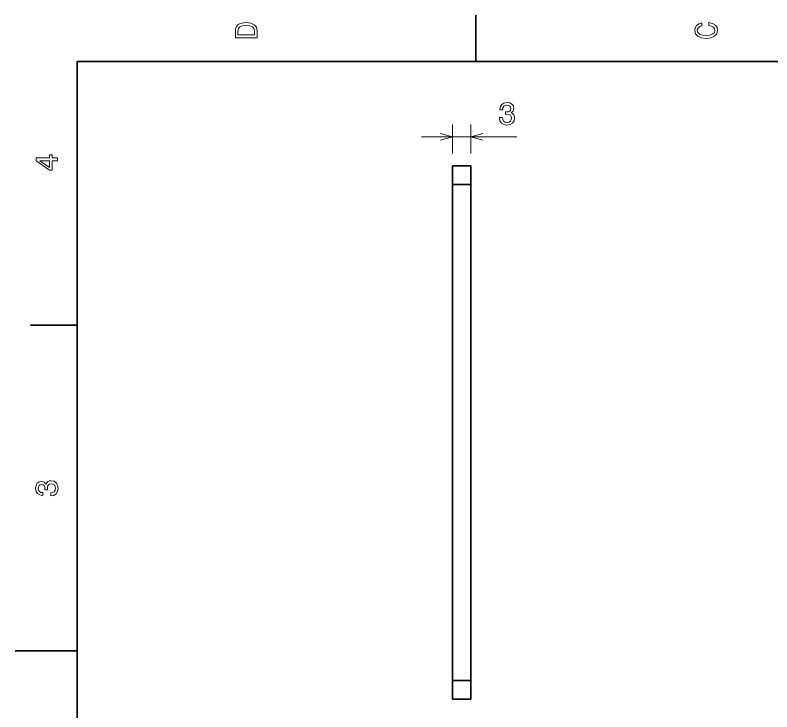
# Model space of a CAD drawing. Extents: x 0 to 297, y 0 to 210.
# Drawn here: x 0 to 122.1, y 95.1 to 207.5 of the extents above; entities that cross this region are included whole.
import ezdxf

# ---------------------------------------------------------------- set-up
doc = ezdxf.new("R2010")
doc.units = 0

msp = doc.modelspace()

# ---------------------------------------------------------------- linework, layer by layer
at = {"color": 7, "lineweight": 35, "ltscale": 0.1875}
for p, q in [((74.300003, 200), (74.300003, 207.5)), ((10, 157.5), (2.5, 157.5))]:
    msp.add_line(p, q, dxfattribs=at)
at = {"color": 7, "lineweight": 35}
for p, q in [((287, 200), (10, 200)), ((10, 200), (10, 10)), ((70.532951, 100.199997), (70.532951, 180.199997)), ((73.532951, 100.199997), (73.532951, 180.199997))]:
    msp.add_line(p, q, dxfattribs=at)
at = {"color": 7, "lineweight": 13, "ltscale": 0.117}
for p, q in [((70.532951, 185.199997), (70.532951, 189.87999)), ((73.532951, 185.199997), (73.532951, 189.87999))]:
    msp.add_line(p, q, dxfattribs=at)
at = {"color": 7, "lineweight": 13, "ltscale": 0.384805}
msp.add_line((65.532951, 187.87999), (80.925148, 187.87999), dxfattribs=at)
at = {"color": 7, "lineweight": 35, "ltscale": 0.075}
for p, q in [((73.532951, 183.199997), (70.532951, 183.199997)), ((70.532951, 183.199997), (70.532951, 180.199997)), ((73.532951, 183.199997), (73.532951, 180.199997)), ((73.532951, 180.199997), (70.532951, 180.199997)), ((70.532951, 97.199997), (70.532951, 100.199997)), ((73.532951, 100.199997), (70.532951, 100.199997)), ((73.532951, 97.199997), (73.532951, 100.199997)), ((73.532951, 97.199997), (70.532951, 97.199997))]:
    msp.add_line(p, q, dxfattribs=at)
at = {"color": 7, "lineweight": 35, "ltscale": 0.25}
msp.add_line((10, 105), (0, 105), dxfattribs=at)
at = {"color": 7, "lineweight": 13}
for points in [[(35.533215, 204.994965), (35.533215, 203.829971), (39.033215, 203.829971), (39.033215, 204.994965), (38.922264, 205.544678), (38.584366, 205.953171), (38.034657, 206.205338), (37.283215, 206.296112), (36.516644, 206.215424), (36.21405, 206.114563), (35.971977, 205.973343), (35.644165, 205.56485), (35.563473, 205.297562)], [(35.951801, 204.959656), (36.027451, 205.342941), (36.259438, 205.605194), (36.672985, 205.761536), (37.283215, 205.811966), (37.873272, 205.756485), (38.286816, 205.600143), (38.533936, 205.332855), (38.614628, 204.959656), (38.614628, 204.298996), (35.951801, 204.298996)], [(111.93206, 205.817017), (112.35569, 205.716141), (112.658287, 205.549713), (112.844887, 205.317734), (112.905403, 205.045395), (112.814629, 204.71759), (112.54229, 204.460388), (112.098488, 204.28891), (111.483215, 204.233429), (110.872986, 204.28891), (110.424141, 204.455338), (110.151802, 204.71254), (110.055984, 205.045395), (110.106415, 205.287476), (110.247627, 205.494247), (110.474571, 205.655624), (110.787247, 205.766571), (110.787247, 206.245682), (110.308144, 206.094391), (109.94503, 205.832138), (109.718086, 205.474075), (109.637398, 205.045395), (109.763474, 204.510818), (110.116501, 204.10231), (110.696472, 203.840057), (111.483215, 203.749283), (112.269958, 203.840057), (112.84993, 204.10231), (113.208, 204.510818), (113.329041, 205.045395), (113.233215, 205.51442), (112.965927, 205.892654), (112.527161, 206.159943), (111.93206, 206.301163)], [(78.136246, 190.979416), (78.136246, 190.944107), (78.216934, 190.459961), (78.453964, 190.096848), (78.827164, 189.864868), (79.321404, 189.779129), (79.845894, 189.864868), (80.239265, 190.086761), (80.491432, 190.439789), (80.582207, 190.893677), (80.541862, 191.191223), (80.430908, 191.433304), (80.249352, 191.619904), (80.007278, 191.756073), (80.335091, 192.028412), (80.45108, 192.462128), (80.375435, 192.855499), (80.158577, 193.153046), (79.80555, 193.339645), (79.321404, 193.405212), (78.867508, 193.324509), (78.519531, 193.102615), (78.29258, 192.749588), (78.216934, 192.280563), (78.216934, 192.24527), (78.665779, 192.24527), (78.706131, 192.568024), (78.83725, 192.800018), (79.049065, 192.941223), (79.346619, 192.991669), (79.608864, 192.951309), (79.800507, 192.845413), (79.916504, 192.673935), (79.961891, 192.441956), (79.916504, 192.194824), (79.795464, 192.028412), (79.583649, 191.927536), (79.296188, 191.897278), (79.099503, 191.902328), (79.099503, 191.503906), (79.346619, 191.513992), (79.664337, 191.468613), (79.901375, 191.347565), (80.04258, 191.150879), (80.093018, 190.893677), (80.037537, 190.601166), (79.891289, 190.384308), (79.659294, 190.248138), (79.351662, 190.202759), (79.033936, 190.253189), (78.801949, 190.40448), (78.655693, 190.646561), (78.60022, 190.979416)], [(6.833213, 184.02739), (6.833213, 184.481277), (5.965778, 184.481277), (5.965778, 184.98056), (5.56232, 184.98056), (5.56232, 184.481277), (3.408862, 184.481277), (3.408862, 184.022339), (5.521974, 182.489197), (5.965778, 182.489197), (5.965778, 184.02739)], [(5.56232, 182.912827), (3.993876, 184.02739), (5.56232, 184.02739)], [(5.73379, 129.979111), (5.769093, 129.979111), (6.253242, 130.059799), (6.616354, 130.296829), (6.848343, 130.670029), (6.934078, 131.164276), (6.848343, 131.688766), (6.626441, 132.082138), (6.273415, 132.334305), (5.819525, 132.425079), (5.521974, 132.384735), (5.279899, 132.273788), (5.0933, 132.092224), (4.957133, 131.850143), (4.684798, 132.177963), (4.251081, 132.293961), (3.857709, 132.218307), (3.560158, 132.00145), (3.373559, 131.648422), (3.307997, 131.164276), (3.388689, 130.710388), (3.610591, 130.362396), (3.963617, 130.135452), (4.432637, 130.059799), (4.46794, 130.059799), (4.46794, 130.508652), (4.145173, 130.548996), (3.913184, 130.680115), (3.771974, 130.891937), (3.721542, 131.189484), (3.761888, 131.451736), (3.867795, 131.643372), (4.039265, 131.759369), (4.271254, 131.804764), (4.518372, 131.759369), (4.684798, 131.638336), (4.785663, 131.426514), (4.815922, 131.139053), (4.810879, 130.942368), (5.209294, 130.942368), (5.199208, 131.189484), (5.244596, 131.507217), (5.365634, 131.744247), (5.56232, 131.885452), (5.819525, 131.935883), (6.112032, 131.880417), (6.328891, 131.734161), (6.465058, 131.502167), (6.510447, 131.194534), (6.460014, 130.876801), (6.308718, 130.644821), (6.066643, 130.498566), (5.73379, 130.443085)]]:
    msp.add_lwpolyline(points, close=True, dxfattribs=at)
for points in [[(68.601097, 187.36235), (70.532951, 187.87999), (68.601097, 188.397629)], [(75.464806, 188.397629), (73.532951, 187.87999), (75.464806, 187.36235)]]:
    msp.add_lwpolyline(points, dxfattribs=at)

doc.saveas('drawing.dxf')
